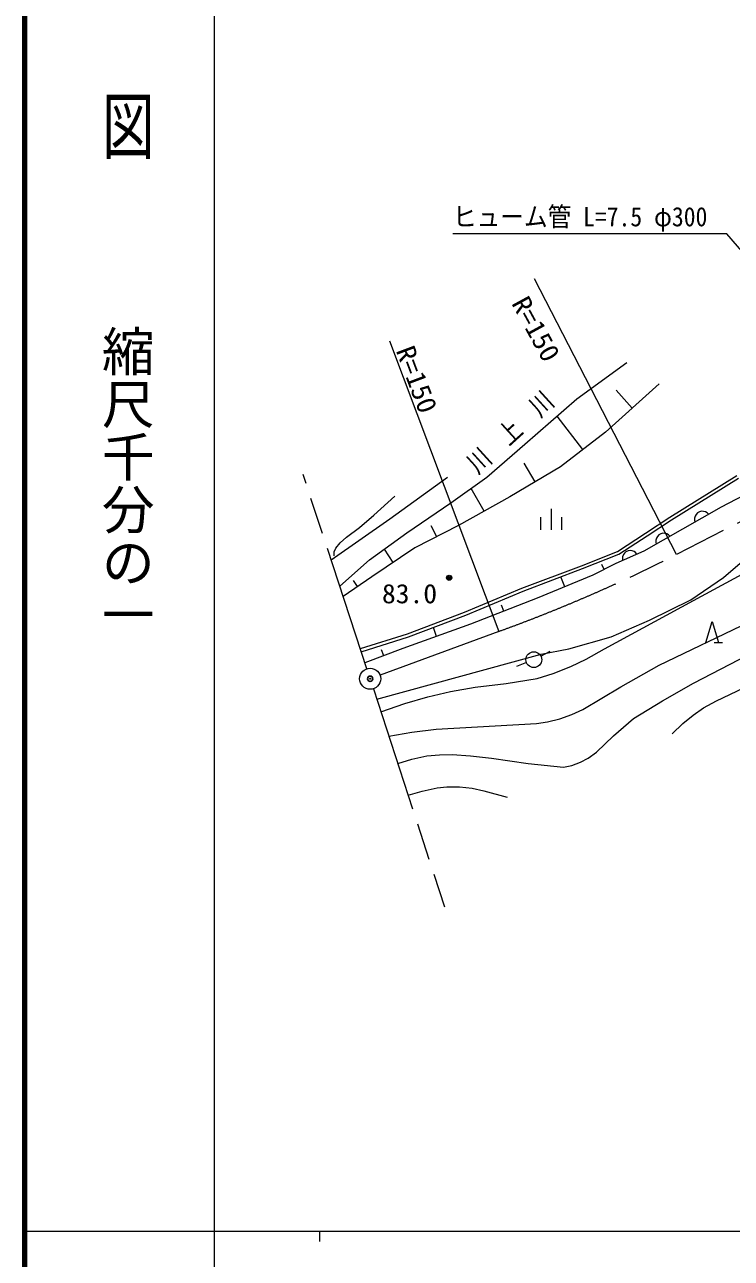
# Model space of a CAD drawing. Units: millimetres, scale not verified. Extents: x 40000 to 680000, y 20000 to 380000.
# Drawn here: x 40000 to 107143, y 202409 to 319516 of the extents above; entities that cross this region are included whole.
import ezdxf
from ezdxf.enums import TextEntityAlignment as Align

# ---------------------------------------------------------------- set-up
doc = ezdxf.new("R2010")
doc.units = ezdxf.units.MM
doc.header["$LTSCALE"] = 1000
doc.header["$PDMODE"] = 32
doc.header["$PDSIZE"] = 500
doc.linetypes.add('CHAIN', pattern=[18.5, 12, -1.5, 3.5, -1.5])
for name, color, linetype, lineweight in [('M-BGD', 7, 'Continuous', 13), ('M-BMK', 2, 'CHAIN', 13), ('M-BMK-SRVR', 3, 'Continuous', 13), ('M-STR-HTXT', 7, 'Continuous', 13), ('M-TTL', 2, 'Continuous', 140), ('M-TTL-BAND', 7, 'Continuous', 13)]:
    doc.layers.add(name, color=color, linetype=linetype, lineweight=lineweight)
doc.layers.add('M-BGD-HTXT', color=7, linetype='Continuous')
doc.layers.add('M-OTRS', color=6, linetype='Continuous')
doc.styles.add('@ＭＳ ゴシック', font='')
doc.styles.add('ＭＳ ゴシック', font='')
doc.styles.get('@ＭＳ ゴシック').set_extended_font_data('@MS Gothic')
doc.styles.get('ＭＳ ゴシック').set_extended_font_data('MS Gothic')

msp = doc.modelspace()

# ---------------------------------------------------------------- linework, layer by layer
at = {"layer": 'M-BGD'}
for p, q in [((92467, 284011), (97203, 287436)), ((100290, 285406), (95174, 280839)), ((97732, 283123), (96204, 284835)), ((87520, 279698), (92467, 284011)), ((93038, 279190), (90584, 282368)), ((120974, 281485), (106170, 273722)), ((95174, 280839), (90903, 277541)), ((83926, 276568), (87520, 279698)), ((88493, 276124), (87462, 277879)), ((74708, 272594), (80163, 276568)), ((80501, 274116), (83926, 276568)), ((90903, 277541), (86082, 274708)), ((101289, 272760), (107667, 276728)), ((101451, 272507), (107817, 276468)), ((83651, 273334), (82429, 275496)), ((76315, 271283), (80501, 274116)), ((86082, 274708), (81220, 271959)), ((90015, 273551), (90015, 271551)), ((106170, 273722), (98824, 269547)), ((103705, 272873), (103649, 272668)), ((103791, 273025), (103705, 272873)), ((103918, 273166), (103791, 273025)), ((104127, 273285), (103918, 273166)), ((104313, 273322), (104127, 273285)), ((104488, 273318), (104313, 273322)), ((104692, 273261), (104488, 273318)), ((104845, 273175), (104692, 273261)), ((104986, 273049), (104845, 273175)), ((69112, 268727), (74708, 272594)), ((81220, 271959), (77076, 269845)), ((79148, 270902), (78625, 271927)), ((89015, 272751), (89015, 271551)), ((91015, 272751), (91015, 271551)), ((98991, 271240), (101289, 272760)), ((99157, 270990), (101451, 272507)), ((103649, 272668), (103645, 272494)), ((103645, 272494), (103682, 272307)), ((106406, 267025), (112630, 272403)), ((72763, 268703), (76315, 271283)), ((96317, 269519), (98991, 271240)), ((96455, 269251), (99157, 270990)), ((99976, 270581), (99971, 270406)), ((100032, 270785), (99976, 270581)), ((100118, 270938), (100032, 270785)), ((100245, 271079), (100118, 270938)), ((100453, 271197), (100245, 271079)), ((100640, 271234), (100453, 271197)), ((100814, 271230), (100640, 271234)), ((101019, 271174), (100814, 271230)), ((101171, 271088), (101019, 271174)), ((101312, 270961), (101171, 271088)), ((77076, 269845), (72974, 267097)), ((75025, 268471), (74180, 269732)), ((92902, 268160), (96317, 269519)), ((98824, 269547), (96159, 268362)), ((96986, 269354), (96885, 269210)), ((97126, 269481), (96986, 269354)), ((97345, 269579), (97126, 269481)), ((97534, 269597), (97345, 269579)), ((97708, 269576), (97534, 269597)), ((97906, 269500), (97708, 269576)), ((98049, 269399), (97906, 269500)), ((98177, 269259), (98049, 269399)), ((99971, 270406), (100008, 270220)), ((69939, 266212), (72763, 268703)), ((93013, 267881), (96455, 269251)), ((96159, 268362), (93971, 267245)), ((95065, 267803), (94834, 268256)), ((96809, 269012), (96788, 268839)), ((96788, 268839), (96806, 268650)), ((96885, 269210), (96809, 269012)), ((72974, 267097), (70256, 265246)), ((87240, 266013), (92902, 268160)), ((87350, 265735), (93013, 267881)), ((93971, 267245), (88680, 265068)), ((91325, 266156), (90939, 267095)), ((103294, 264912), (106406, 267025)), ((71615, 266171), (71228, 266741)), ((81799, 263756), (87240, 266013)), ((81910, 263477), (87350, 265735)), ((88680, 265068), (82365, 262594)), ((99375, 262991), (103294, 264912)), ((76371, 261688), (81799, 263756)), ((85523, 263831), (85292, 264419)), ((82365, 262594), (75922, 260290)), ((76469, 261404), (81910, 263477)), ((95725, 261415), (99375, 262991)), ((104718, 260855), (105318, 262855)), ((105318, 262855), (105918, 260855)), ((71893, 260282), (76371, 261688)), ((71983, 259995), (76469, 261404)), ((79144, 261442), (78834, 262307)), ((91692, 260263), (95725, 261415)), ((75922, 260290), (72332, 258937)), ((74127, 259613), (73913, 260179)), ((89040, 259577), (89930, 260033)), ((89079, 259763), (91692, 260263)), ((105518, 260855), (106318, 260855)), ((73460, 255491), (89079, 259763)), ((87675, 258958), (86745, 258590))]:
    msp.add_line(p, q, dxfattribs=at)
for points in [[(69422, 269084), (69422, 269465), (69580, 269828), (69990, 270319), (70588, 270852), (71808, 271783), (73169, 272962), (75173, 274750)], [(74611, 251962), (76777, 252346), (79093, 252645), (88625, 253168), (89685, 253325), (90852, 253615), (91985, 254019), (93029, 254500), (96634, 256660), (100289, 258722), (108880, 262821), (112773, 264873), (116828, 266888), (120352, 268557), (124101, 270447), (126173, 271458), (128376, 272415), (129877, 272968), (131409, 273420), (133749, 273969), (136059, 274407), (137448, 274567), (138752, 274602), (141316, 274432)], [(101523, 252205), (102534, 253175), (103515, 253982), (104512, 254651), (105736, 255341), (114239, 259368), (116860, 260830), (119414, 262371), (127704, 267512), (129414, 268661), (131369, 269846), (132463, 270339), (133786, 270811), (134881, 271118), (136039, 271306), (137033, 271342)], [(73856, 254276), (76122, 255072), (78303, 255722), (80449, 256209), (82810, 256636), (85753, 256971), (88692, 257436), (90219, 257930), (91895, 258590), (93347, 259287), (95098, 260254), (103551, 264870), (112046, 269453)], [(75451, 249387), (76795, 249793), (78226, 250102), (79420, 250217), (80625, 250230), (82355, 250121), (84340, 249878), (87850, 249377), (91211, 249042), (92000, 249200), (92814, 249496), (93525, 249872), (94346, 250452), (95960, 251997), (97857, 253649), (100586, 255326), (103536, 257015), (112153, 261455)], [(76430, 246387), (77777, 246769), (79206, 247066), (80109, 247163), (81310, 247160), (82506, 247025), (83637, 246799), (85856, 246187)]]:
    msp.add_lwpolyline(points, dxfattribs=at)
for centre, radius in [((80332, 267012), 250), ((80332, 267012), 150), ((80332, 267012), 50), ((88372, 259235), 750)]:
    msp.add_circle(centre, radius, dxfattribs=at)
at = {"layer": 'M-BMK'}
for p, q in [((122833, 279932), (101941, 269225)), ((72516, 258376), (66448, 276826)), ((85043, 261918), (73767, 257771)), ((73139, 256475), (79888, 235788))]:
    msp.add_line(p, q, dxfattribs=at)
msp.add_arc((34067, 402991), 150000, 289.86691, 296.90352, dxfattribs=at)
at = {"layer": 'M-BMK-SRVR'}
for radius in [1000, 40]:
    msp.add_circle((72828, 257426), radius, dxfattribs=at)
at = {"layer": 'M-OTRS'}
msp.add_point((72828, 257426), dxfattribs=at)
at = {"layer": 'M-STR-HTXT'}
for p, q in [((106703, 299673), (80686, 299673)), ((120325, 283907), (106703, 299673)), ((101941, 269225), (88435, 295388)), ((74669, 289516), (85043, 261918))]:
    msp.add_line(p, q, dxfattribs=at)
at = {"layer": 'M-TTL'}
msp.add_line((40000, 380000), (40000, 20000), dxfattribs=at)
at = {"layer": 'M-TTL-BAND'}
for p, q in [((58000, 370000), (58000, 20000)), ((40000, 205000), (579000, 205000)), ((68000, 205000), (68000, 204000))]:
    msp.add_line(p, q, dxfattribs=at)

# ---------------------------------------------------------------- texts
at = {"layer": 'M-BGD', "style": 'ＭＳ ゴシック', "width": 1.05}
msp.add_text('83.0', height=1833, dxfattribs=at).set_placement((73947, 264039), align=Align.BOTTOM_LEFT)
at = {"layer": 'M-BGD-HTXT', "style": 'ＭＳ ゴシック', "width": 0.8}
msp.add_text('川\u3000上\u3000川', height=1833, rotation=42.3, dxfattribs=at).set_placement((83401, 276393), align=Align.BOTTOM_LEFT)
at = {"layer": 'M-STR-HTXT', "style": 'ＭＳ ゴシック', "width": 0.9}
msp.add_text('ヒューム管 L=7.5 φ300', height=1833, dxfattribs=at).set_placement((80686, 299821), align=Align.BOTTOM_LEFT)
at = {"layer": 'M-STR-HTXT', "style": 'ＭＳ ゴシック', "width": 1.05}
for rotation, p in [(298.6, (85730, 292804)), (290.6, (74731, 288393))]:
    msp.add_text('R=150', height=1833, rotation=rotation, dxfattribs=at).set_placement(p, align=Align.BOTTOM_LEFT)
at = {"layer": 'M-TTL-BAND', "style": '@ＭＳ ゴシック', "width": 1.4}
msp.add_text('平  面  図', height=3666, rotation=270, dxfattribs=at).set_placement((49777, 306475), align=Align.MIDDLE_RIGHT)
at = {"layer": 'M-TTL-BAND', "style": '@ＭＳ ゴシック'}
msp.add_text('縮尺千分の一', height=3666, rotation=270, dxfattribs=at).set_placement((49777, 261030), align=Align.MIDDLE_RIGHT)

doc.saveas('drawing.dxf')
